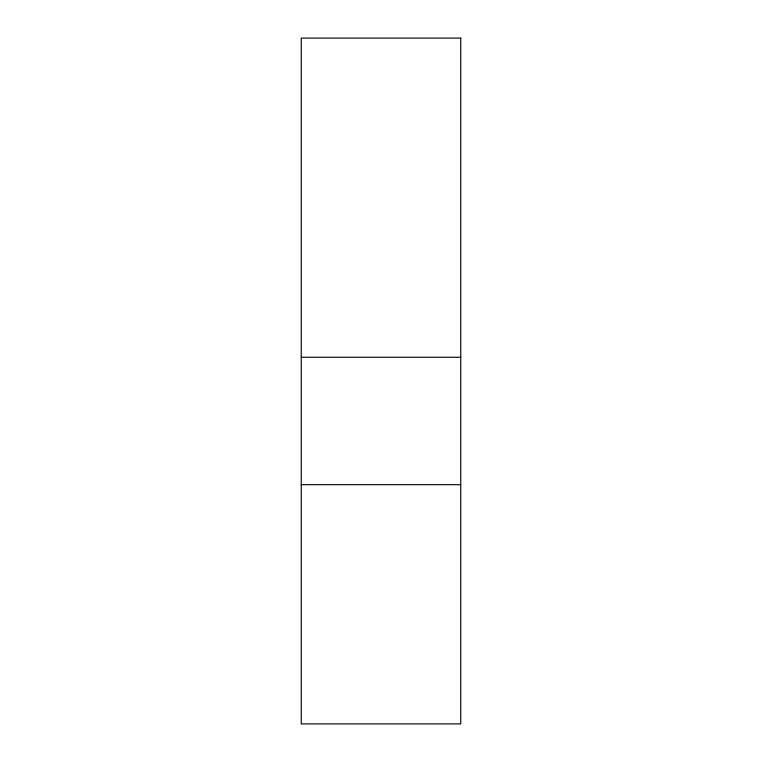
<?xml version="1.0" encoding="UTF-8"?>
<svg xmlns="http://www.w3.org/2000/svg" width="762" height="762" viewBox="0 0 762 762"><rect width="100%" height="100%" fill="white"/><g stroke="black" fill="none" stroke-linecap="round" stroke-linejoin="round"><path stroke-width="1.14" d="M301.257 357.254L460.743 357.254M301.257 484.67L460.743 484.67M460.743 38.1L301.257 38.1L301.257 723.9L460.743 723.9L460.743 38.1"/></g></svg>
